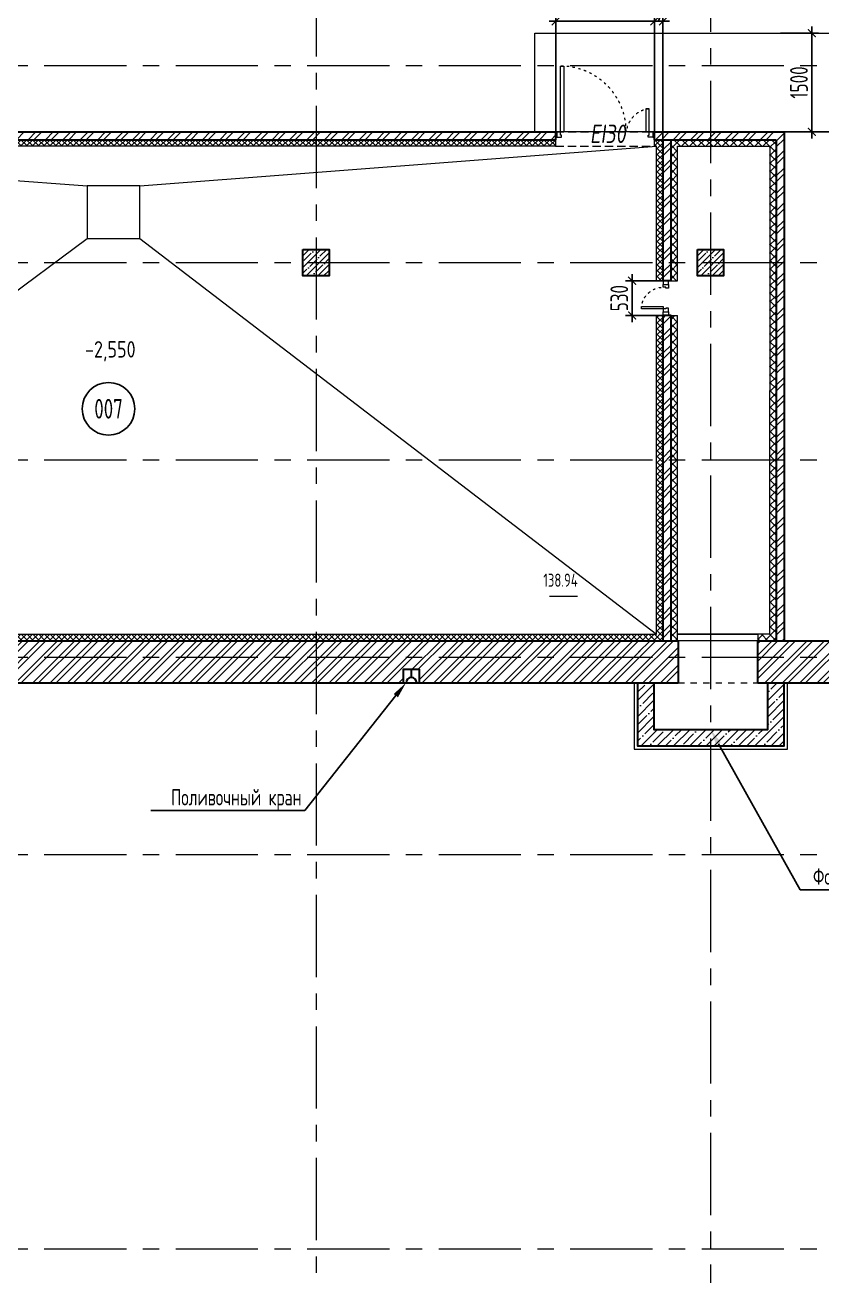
# Model space of a CAD drawing. Header units: millimetres. Extents: x -391859 to 9713180, y -178574 to 166066.
# Drawn here: x -315598 to -303476, y 106188 to 125214 of the extents above; entities that cross this region are included whole.
import ezdxf
from ezdxf import colors
from ezdxf.entities.mleader import LeaderData, LeaderLine
from ezdxf.enums import TextEntityAlignment as Align
from ezdxf.math import Vec2, Vec3

# ---------------------------------------------------------------- set-up
doc = ezdxf.new("R2010")
doc.units = ezdxf.units.MM
doc.header["$MEASUREMENT"] = 0
for name, pattern in [('ACAD_ISO03W100', [30, 12, -18]), ('CENTER', [2, 1.25, -0.25, 0.25, -0.25]), ('TRATTEGGIATA', [0.75, 0.5, -0.25]), ('Штрих', [6.350000000000002, 3.175000000000001, -3.175000000000001])]:
    doc.linetypes.add(name, pattern=pattern)
doc.layers.get('0').update_dxf_attribs({"lineweight": 9})
for name, color, linetype, lineweight in [('1 этаж тонкие линии!', 7, 'Continuous', 0), ('_АР ТЕКСТ', 7, 'Continuous', 25), ('АР штриховка стен', 7, 'Continuous', 9), ('АР_Выноски АПР', 7, 'Continuous', 5), ('АР_Двери', 7, 'Continuous', 18), ('АР_Колонны', 7, 'Continuous', 30), ('АР_Колонны Штрих', 7, 'Continuous', 5), ('АР_Маркер экспликации', 7, 'Continuous', 13), ('АР_МосжилНии_Стены', 7, 'Continuous', 30), ('АР_Номер помещения', 7, 'Continuous', 25), ('АР_Оси', 7, 'Continuous', 9), ('АР_Отметки', 7, 'Continuous', 15), ('АР_ПБ_Двери', 7, 'Continuous', 15), ('АР_Перегородки кирпич', 7, 'Continuous', 30), ('АР_Перегородки_кирпич_Штрих', 7, 'Continuous', 5), ('АР_Помещения_площадь', 7, 'Continuous', 9), ('АР_Размеры дверей', 7, 'Continuous', 0), ('АР_Сущ Несущая стена', 7, 'Continuous', 30), ('АР_тонкая линия', 7, 'Continuous', 0), ('АР_Утеплитель', 7, 'Continuous', 9), ('АР_Штриховка кирпич', 7, 'Continuous', 9), ('АР_Штриховка монолит', 7, 'Continuous', 9), ('Подвал', 7, 'Continuous', 30), ('Эвакуация', 7, 'Continuous', 9)]:
    doc.layers.add(name, color=color, linetype=linetype, lineweight=lineweight)
doc.layers.add('25. ЗАЛИВКА ЗОН', color=7, linetype='Continuous', lineweight=0, transparency=0.2)
doc.styles.add('ISOCPEUR', font='isocpeur.ttf', dxfattribs={"width": 0.7})
doc.styles.get("Standard").update_dxf_attribs({"font": 'isocpeur.ttf'})
doc.styles.add('Архитект', font='isocpeur.ttf', dxfattribs={"width": 0.8, "oblique": 8})
doc.dimstyles.new('R_100', dxfattribs={"dimtxt": 270, "dimasz": 120, "dimexe": 100, "dimexo": 0, "dimgap": 60, "dimtad": 1, "dimdec": 0, "dimrnd": 5, "dimzin": 0, "dimdsep": 46, "dimtxsty": 'ISOCPEUR', "dimblk": 'ARCHTICK', "dimcen": 0, "dimdle": 100, "dimclrd": 256, "dimclre": 256, "dimclrt": 256, "dimadec": 0, "dimazin": 0, "dimtfac": 2, "dimtdec": 0, "dimtofl": 0, "dimtmove": 1, "dimatfit": 3, "dimfxl": 1, "dimtvp": 3, "dimtolj": 1, "dimtzin": 0, "dimarcsym": 0})
pattern_1 = [(45, (-1298551.721179725, 164426.8594320829), (-132.5825214724777, 132.5825214724777), []), (45, (-1298463.332832225, 164426.8594320829), (-132.5825214724777, 132.5825214724777), [])]

# ---------------------------------------------------------------- blocks, each defined once
blk = doc.blocks.new('*U305')
for points in [[(0, 0), (0, -80), (55, -80), (55, 0), (0, 0)], [(55, -80), (55, 0), (115, 0), (115, -40), (100, -40), (100, -80), (55, -80)], [(475, -79.99999999999983), (475, 1.70530256582424e-13), (415, 1.70530256582424e-13), (415, -39.99999999999983), (430, -39.99999999999983), (430, -79.99999999999983), (475, -79.99999999999983)], [(530, 1.70530256582424e-13), (530, -79.99999999999983), (475, -79.99999999999983), (475, 1.70530256582424e-13), (530, 1.70530256582424e-13)]]:
    blk.add_lwpolyline(points)
blk.add_lwpolyline([(100, -80), (100.0000000000003, -410), (140.0000000000003, -410), (140, -80)], close=True)
at = {"linetype": 'ACAD_ISO03W100', "ltscale": 3}
blk.add_arc((100, -80), 330.0000000000001, 270, 0, dxfattribs=at)
blk = doc.blocks.new('*U275')
at = {"layer": 'АР_Номер помещения', "color": 7}
blk.add_circle((-20182.66319170461, -709.7555925355905), 400, dxfattribs=at)
at = {"layer": 'АР_Помещения_площадь', "color": 7}
blk.add_line((-13051.24120618068, -3563.358494392927), (-13473.58956256218, -3563.358494392927), dxfattribs=at)
at = {"color": 7, "style": 'ISOCPEUR', "width": 0.7, "flags": 1}
blk.add_attdef('КАТЕГОРИЯ', (-499.1655280450395, -2092.186355050572), '', height=250, dxfattribs=at)
at = {"layer": 'АР_Номер помещения', "color": 7, "style": 'ISOCPEUR', "width": 0.7}
blk.add_attdef('НОМЕР_ПОМЕЩЕНИЯ', text='', height=300, dxfattribs=at).set_placement((-20182.66319170752, -709.7555925355905), align=Align.MIDDLE_CENTER)
at = {"layer": 'АР_Помещения_площадь', "color": 7, "lineweight": 30, "width": 0.7, "flags": 104}
blk.add_attdef('ИМЯ_ПОМЕЩЕНИЯ', text='', height=100, dxfattribs=at).set_placement((157.6277002443094, 1217.141369806137), align=Align.MIDDLE_CENTER)
at = {"layer": 'АР_Помещения_площадь', "color": 7, "style": 'ISOCPEUR', "width": 0.7}
blk.add_attdef('ПЛОЩАДЬ_ПОМЕЩЕНИЯ', text='', height=200, dxfattribs=at).set_placement((-13046.3550482075, -3316.852964425578), align=Align.MIDDLE_RIGHT)
blk = doc.blocks.new('_DotSmall')
at = {"color": 0, "linetype": 'ByBlock', "const_width": 0.5}
blk.add_lwpolyline([(-0.0625, 0, 1), (0.0625, 0, 1)], format="xyb", close=True, dxfattribs=at)
blk = doc.blocks.new('_ArchTick')
at = {"color": 0, "linetype": 'ByBlock', "const_width": 0.15}
blk.add_lwpolyline([(-0.5, -0.5), (0.5, 0.5)], dxfattribs=at)
blk = doc.blocks.new('*D1099')
at = {"layer": 'АР_Размеры дверей', "lineweight": -2, "ltscale": 100, "transparency": 16777216}
for p, q in [((-306364.6651419438, 121425.4545757954), (-306364.6651419438, 120695.4545757954)), ((-305892.5859029802, 121325.4545757954), (-306464.6651419438, 121325.4545757954)), ((-305892.8566200246, 120795.4545757954), (-306464.6651419438, 120795.4545757954))]:
    blk.add_line(p, q, dxfattribs=at)
at = {"layer": 'АР_Размеры дверей', "lineweight": -2, "ltscale": 100, "transparency": 16777216, "xscale": 120, "yscale": 120, "zscale": 120}
for p, rotation in [((-306364.6651419438, 121325.4545757954), 90), ((-306364.6651419438, 120795.4545757954), 270)]:
    blk.add_blockref('_ArchTick', p, dxfattribs=dict(at, rotation=rotation))
at = {"layer": 'АР_Размеры дверей', "ltscale": 100, "transparency": 16777216, "insert": (-306559.6651419438, 121060.4545757954), "char_height": 270, "attachment_point": 5, "rotation": 90, "style": 'ISOCPEUR'}
blk.add_mtext('\\A1;530', dxfattribs=at)
blk = doc.blocks.new('*D1296')
at = {"layer": 'АР_Размеры дверей', "lineweight": -2, "ltscale": 100, "transparency": 16777216}
for p, q in [((-305960.7469781742, 125271.0281150595), (-305863.2469781742, 125596.0281150595)), ((-305863.2469781742, 125596.0281150595), (-305384.1469781742, 125596.0281150595)), ((-305795.3375391513, 125271.0281150595), (-306126.1564171971, 125271.0281150595)), ((-306026.1564171971, 123589.9490637413), (-306026.1564171971, 125371.0281150595)), ((-305895.3375391513, 123469.9490637413), (-305895.3375391513, 125371.0281150595))]:
    blk.add_line(p, q, dxfattribs=at)
at = {"layer": 'АР_Размеры дверей', "lineweight": -2, "ltscale": 100, "transparency": 16777216, "xscale": 120, "yscale": 120, "zscale": 120, "rotation": 180}
blk.add_blockref('_ArchTick', (-306026.1564171971, 125271.0281150595), dxfattribs=at)
at = {"layer": 'АР_Размеры дверей', "lineweight": -2, "ltscale": 100, "transparency": 16777216, "xscale": 120, "yscale": 120, "zscale": 120}
blk.add_blockref('_ArchTick', (-305895.3375391513, 125271.0281150595), dxfattribs=at)
at = {"layer": 'АР_Размеры дверей', "ltscale": 100, "transparency": 16777216, "insert": (-305623.6969781742, 125791.0281150595), "char_height": 270, "attachment_point": 5, "style": 'ISOCPEUR'}
blk.add_mtext('\\A1;130', dxfattribs=at)
blk = doc.blocks.new('*D1297')
at = {"layer": 'АР_Размеры дверей', "lineweight": -2, "ltscale": 100, "transparency": 16777216}
for p, q in [((-305926.1564171971, 125271.0281150595), (-307626.1564171973, 125271.0281150595)), ((-307526.1564171973, 123589.9490637414), (-307526.1564171973, 125371.0281150595)), ((-306026.1564171971, 123589.9490637414), (-306026.1564171971, 125371.0281150595))]:
    blk.add_line(p, q, dxfattribs=at)
at = {"layer": 'АР_Размеры дверей', "lineweight": -2, "ltscale": 100, "transparency": 16777216, "xscale": 120, "yscale": 120, "zscale": 120, "rotation": 180}
blk.add_blockref('_ArchTick', (-307526.1564171973, 125271.0281150595), dxfattribs=at)
at = {"layer": 'АР_Размеры дверей', "lineweight": -2, "ltscale": 100, "transparency": 16777216, "xscale": 120, "yscale": 120, "zscale": 120}
blk.add_blockref('_ArchTick', (-306026.1564171971, 125271.0281150595), dxfattribs=at)
at = {"layer": 'АР_Размеры дверей', "ltscale": 100, "transparency": 16777216, "insert": (-306776.1564171972, 125466.0281150595), "char_height": 270, "attachment_point": 5, "style": 'ISOCPEUR'}
blk.add_mtext('\\A1;1500', dxfattribs=at)
blk = doc.blocks.new('*D1434')
at = {"layer": 'АР_Размеры дверей', "lineweight": -2, "ltscale": 100, "transparency": 16777216}
for p, q in [((-304108.2480502753, 125090.1948064719), (-303531.4668237063, 125090.1948064719)), ((-303631.4668237063, 123489.9490637419), (-303631.4668237063, 125190.1948064719)), ((-304108.2480502753, 123589.9490637419), (-303531.4668237063, 123589.9490637419))]:
    blk.add_line(p, q, dxfattribs=at)
at = {"layer": 'АР_Размеры дверей', "lineweight": -2, "ltscale": 100, "transparency": 16777216, "xscale": 120, "yscale": 120, "zscale": 120}
for p, rotation in [((-303631.4668237063, 125090.1948064719), 90), ((-303631.4668237063, 123589.9490637419), 270)]:
    blk.add_blockref('_ArchTick', p, dxfattribs=dict(at, rotation=rotation))
at = {"layer": 'АР_Размеры дверей', "ltscale": 100, "transparency": 16777216, "insert": (-303826.4668237062, 124340.071935107), "char_height": 270, "attachment_point": 5, "rotation": 90, "style": 'ISOCPEUR'}
blk.add_mtext('\\A1;1500', dxfattribs=at)
blk = doc.blocks.new('Полуторная_на лестницу')
for points in [[(75.00000000005775, 79.9999999999709), (75.00000000005798, 1079.999999999971), (124.8572721536036, 1079.999999999971), (124.8572721536034, 79.9999999999709)], [(1375.142727846512, 430.0000000000291), (1375.142727846512, 80), (1425.000000000058, 80), (1425.000000000058, 430.0000000000291)]]:
    blk.add_lwpolyline(points, close=True)
for points in [[(5.775291356258094e-11, 0), (5.775291356258094e-11, 80), (20.00000000005775, 80), (20.00000000005775, 0), (5.775291356258094e-11, 0)], [(20.00000000005775, 80), (20.00000000005775, 0), (90.00000000005775, 0), (90.00000000005775, 30), (75.00000000005775, 30), (75.00000000005775, 80), (20.00000000005775, 80)], [(1480.000000000058, 80), (1480.000000000058, 0), (1410.000000000058, 0), (1410.000000000058, 30), (1425.000000000058, 30), (1425.000000000058, 80), (1480.000000000058, 80)], [(1500.000000000058, 0), (1500.000000000058, 80), (1480.000000000058, 80), (1480.000000000058, 0), (1500.000000000058, 0)]]:
    blk.add_lwpolyline(points)
at = {"linetype": 'ACAD_ISO03W100', "ltscale": 3}
for centre, radius, start, end in [((75.00000000005775, 80), 1000, 0, 90), ((1465.395385690272, 39.60461430981795), 392.4797375066257, 95.90754327289797, 174.0924567271067)]:
    blk.add_arc(centre, radius, start, end, dxfattribs=at)
blk = doc.blocks.new('A$C99069f25')
at = {"layer": 'АР_ПБ_Двери', "color": 11, "lineweight": 35, "true_color": 0xf27172, "insert": (0, 0), "char_height": 280, "width": 7500, "attachment_point": 4, "style": 'Архитект'}
blk.add_mtext('EI30', dxfattribs=at)
blk = doc.blocks.new('A$Cfe2d089a')
at = {"layer": '25. ЗАЛИВКА ЗОН', "lineweight": 13, "ltscale": 500}
blk.add_blockref('A$C99069f25', (0, 0), dxfattribs=at)

msp = doc.modelspace()

# ---------------------------------------------------------------- hatches: boundary and pattern name
at = {"layer": '1 этаж тонкие линии!', "ltscale": 100, "transparency": 33554559}
h = msp.add_hatch(dxfattribs=at)
h.set_pattern_fill('ANSI37', scale=500, style=0)
h.set_pattern_definition([(45, (-15492.96052481339, 107911.1420704368), (-44.19417382415922, 44.19417382415922), []), (135, (-15492.96052481339, 107911.1420704368), (-44.19417382415922, -44.19417382415921), [])])
h.paths.add_polyline_path([(-306258.0953417295, 121325.4545757953), (-305992.0711264501, 121325.4545757953), (-305992.0711264501, 123369.9490637413), (-306025.8514090478, 123369.9490637413), (-306025.8514090478, 123420.6521764803), (-307526.1564171973, 123420.6521764803), (-307526.1564171973, 123369.9490637413), (-322752.4206091523, 123369.9490637413), (-322752.4206091523, 115950.6824583525), (-305992.0711264501, 115950.6824583525), (-305992.0711264501, 120795.4545757954), (-306258.0953417295, 120795.4545757954)])
edge = h.paths.add_edge_path()
edge.add_line((-305892.5859029791, 120895.4545757953), (-305892.585902979, 120795.4545757954))
edge.add_line((-305892.585902979, 120795.4545757954), (-306258.0953417295, 120795.4545757954))
edge.add_line((-306258.0953417295, 120795.4545757954), (-306258.0953417295, 121325.4545757953))
edge.add_line((-306258.0953417295, 121325.4545757953), (-305892.585902979, 121325.4545757953))
edge.add_line((-305892.585902979, 121325.4545757953), (-305892.585902979, 121225.4545757954))
edge.add_arc((-305892.5859029789, 120895.4545757952), 330.0000000001098, 90.00000000002026, 173.0379373089027)
edge.add_line((-306220.1526900622, 120935.4545757953), (-306222.5859029791, 120935.4545757953))
edge.add_line((-306222.5859029791, 120935.4545757953), (-306222.585902979, 120895.4545757953))
edge.add_line((-306222.585902979, 120895.4545757953), (-305892.5859029791, 120895.4545757953))
edge = h.paths.add_edge_path()
edge.add_line((-305892.585902979, 120935.4545757953), (-305892.5859029791, 120895.4545757953))
edge.add_line((-305892.5859029791, 120895.4545757953), (-306222.585902979, 120895.4545757953))
edge.add_arc((-305892.5859029856, 120895.4545757956), 329.999999993423, 89.91062262276688, 180.000000000043, ccw=False)
edge.add_line((-305892.0711264501, 121225.4541742877), (-305892.0711264501, 123469.9490637413))
edge.add_line((-305892.0711264501, 123469.9490637413), (-306025.8514090478, 123469.9490637413))
edge.add_line((-306025.8514090478, 123469.9490637413), (-306025.8514090478, 123420.6521764803))
edge.add_line((-306025.8514090478, 123420.6521764803), (-307526.1564171973, 123420.6521764803))
edge.add_line((-307526.1564171973, 123420.6521764803), (-307526.1564171973, 123469.9490637413))
edge.add_line((-307526.1564171973, 123469.9490637413), (-322852.4206091523, 123469.9490637413))
edge.add_line((-322852.4206091523, 123469.9490637413), (-322852.4206091523, 115850.6824583525))
edge.add_line((-322852.4206091523, 115850.6824583525), (-305892.0711264501, 115850.6824583525))
edge.add_line((-305892.0711264501, 115850.6824583525), (-305892.0711264501, 120935.4545757953))
edge.add_line((-305892.0711264501, 120935.4545757953), (-305892.585902979, 120935.4545757953))
edge = h.paths.add_edge_path()
edge.add_arc((-305892.5859029851, 120895.4545757956), 329.9999999938888, 173.0379373088267, 180.0000000000429)
edge.add_line((-306222.5859029791, 120895.4545757953), (-306222.585902979, 120935.4545757953))
edge.add_line((-306222.585902979, 120935.4545757953), (-306220.1526900622, 120935.4545757953))
at = {"layer": 'АР_Колонны Штрих', "ltscale": 100}
h = msp.add_hatch(dxfattribs=at)
h.set_pattern_fill('ANSI35', color=256, scale=500)
h.set_pattern_definition([(45, (-1268424.170391682, 161672.1571121852), (-88.38834764831844, 88.38834764831844), []), (45, (-1268335.782044182, 161672.1571121852), (-88.38834764831844, 88.38834764831844), [156.25, -31.25, 0, -31.25])])
h.paths.add_polyline_path([(-310972.0711264502, 121800.6824583525), (-311372.0711264502, 121800.6824583525), (-311372.0711264502, 121400.6824583525), (-310972.0711264502, 121400.6824583525)])
h = msp.add_hatch(dxfattribs=at)
h.set_pattern_fill('ANSI35', color=256, scale=500)
h.set_pattern_definition([(45, (-1262424.170391682, 161672.1571121852), (-88.38834764831844, 88.38834764831844), []), (45, (-1262335.782044182, 161672.1571121852), (-88.38834764831844, 88.38834764831844), [156.25, -31.25, 0, -31.25])])
h.paths.add_polyline_path([(-304972.0711264501, 121800.6824583525), (-305372.0711264501, 121800.6824583525), (-305372.0711264501, 121400.6824583525), (-304972.0711264501, 121400.6824583525)])
at = {"layer": 'АР_Перегородки_кирпич_Штрих', "ltscale": 100}
h = msp.add_hatch(dxfattribs=at)
h.set_pattern_fill('ANSI32', color=256, scale=500)
h.set_pattern_definition([(45, (-15289.26513409219, 0), (-132.5825214724777, 132.5825214724777), []), (45, (-15200.87678659218, 0), (-132.5825214724777, 132.5825214724777), [])])
h.paths.add_polyline_path([(-304052.0711264501, 123589.9490637413), (-305172.0711264501, 123589.9490637413), (-305172.0711264501, 123469.9490637413), (-304172.0711264501, 123469.9490637413), (-304172.5771687811, 121600.6824583525), (-304052.5840094198, 121600.6824583525)])
h.paths.add_polyline_path([(-304052.5840094198, 121600.6824583525), (-304172.5771687811, 121600.6824583525), (-304173.3705045159, 118670.1845431714), (-304172.0711264501, 115850.6824583525), (-304054.0665040578, 115850.6824583525), (-304053.3574848831, 118550.1845431714)])
h.paths.add_polyline_path([(-306026.1564171973, 123589.9490637413), (-306026.1564171973, 123469.9490637413), (-305892.0711264501, 123469.9490637413), (-305892.5859029801, 121325.4545757953), (-305772.5859029799, 121325.4545757953), (-305772.0711264501, 123469.9490637413), (-305172.0711264501, 123469.9490637413), (-305172.0711264501, 123589.9490637413)])
h.paths.add_polyline_path([(-322852.4199923284, 115996.3361342852), (-322851.1212437177, 123469.9205100444), (-307526.1564171973, 123469.9490637413), (-307526.1564171973, 123589.9490637413), (-322971.1212310863, 123589.9490637413), (-322972.421225976, 115996.3361342852)])
h.paths.add_polyline_path([(-322972.3246298887, 116422.3475705374), (-322932.4206091522, 116422.3475705374), (-322932.4206091522, 116462.3475705375), (-322972.3179141203, 116462.3475705374)], flags=16)
h.paths.add_polyline_path([(-322852.4206091521, 115992.2734729237), (-322972.3414193097, 115992.2734729237), (-322972.4206091521, 115850.682458348), (-322852.4206091523, 115850.6824583525)])
h = msp.add_hatch(dxfattribs=at)
h.set_pattern_fill('ANSI32', color=256, scale=500)
h.set_pattern_definition([(45, (0, 0), (-132.5825214724777, 132.5825214724777), []), (45, (88.38834750000001, 0), (-132.5825214724777, 132.5825214724777), [])])
h.paths.add_polyline_path([(-305772.9352973693, 118600.6824583525), (-305892.8566200245, 118600.6824583525), (-305892.8566200245, 115850.6824583525), (-305773.3705045159, 115850.6824583525)])
h.paths.add_polyline_path([(-305772.6623398596, 120325.4545757953), (-305772.8566200246, 120325.4545757953), (-305772.8566200246, 118600.6824583525), (-305773.0312467848, 118600.6817640662), (-305772.6819932645, 120325.4256041073), (-305772.5859029799, 120325.4545757953), (-305772.6623398596, 120325.4545757953), (-305772.9352973693, 118600.6824583525), (-305772.8566200246, 118600.6824583525), (-305772.7212615023, 120795.4545757953), (-305892.7212615022, 120795.4545757953), (-305892.8566200245, 118600.6824583525), (-305772.9352973693, 118600.6824583525)])
at = {"layer": 'АР_Утеплитель', "ltscale": 100}
h = msp.add_hatch(dxfattribs=at)
h.set_pattern_fill('ANSI37', color=256, scale=700, angle=270)
h.set_pattern_definition([(315, (-269859.926214903, 1100070.159713096), (61.87184335382292, 61.8718433538229), []), (44.99999999999999, (-269859.926214903, 1100070.159713096), (-61.87184335382289, 61.87184335382292), [])])
h.paths.add_polyline_path([(-304454.5711264503, 115950.6824583525), (-304454.5711264503, 115850.6824583525), (-304173.3705045159, 115850.6824583525), (-304172.7339464642, 123470.0787244969), (-305772.0711264479, 123469.9490637413), (-305772.5118932321, 121325.4305434124), (-305672.6540546469, 121325.4503577281), (-305672.2132878641, 123369.9688780569), (-304272.1668107779, 123370.0656494145), (-304273.3367662954, 115950.6824583525)])
h.paths.add_polyline_path([(-305673.3705045159, 115850.6824583525), (-305673.3705045158, 115950.6824583525), (-305673.4042427364, 115950.6824583525), (-305672.7297635023, 120795.4263676388), (-305772.4531336523, 120795.4545382896), (-305773.3705045159, 115850.6824583525)])
at = {"layer": 'АР_Штриховка кирпич', "ltscale": 100}
h = msp.add_hatch(dxfattribs=at)
h.set_pattern_fill('ANSI32', color=256, scale=500)
h.set_pattern_definition(pattern_1)
h.paths.add_polyline_path([(-309596.9097890062, 115410.2370001124), (-309596.9097890062, 115210.6824583525), (-306241.9211502878, 115210.6824583524), (-306241.9211502878, 115850.6824583524), (-322120.0107513145, 115850.6824583525), (-322120.0107513145, 115210.6824583525), (-309847.2324638944, 115210.6824583525), (-309847.2324638944, 115410.2370001124)])
h = msp.add_hatch(dxfattribs=at)
h.set_pattern_fill('ANSI32', color=256, scale=500)
h.set_pattern_definition(pattern_1)
h.paths.add_polyline_path([(-305664.571126, 115210.6824583524), (-305664.5711260001, 115850.6824583525), (-306267.0711264503, 115850.6824583525), (-306267.0711264503, 115210.6824583524)])
h.paths.add_polyline_path([(-304454.5711264503, 115850.6824583525), (-304454.5711256925, 115210.6824583524), (-302707.0711264503, 115210.6824583524), (-302707.0711264503, 115850.6824583524)])
at = {"layer": 'АР_Штриховка монолит', "ltscale": 100}
h = msp.add_hatch(dxfattribs=at)
h.set_pattern_fill('ANSI35', color=256, scale=700)
h.set_pattern_definition([(45, (0, 0), (-123.7436867076458, 123.7436867076458), []), (45, (123.7436865, 0), (-123.7436867076458, 123.7436867076458), [218.75, -43.75, 0, -43.75])])
h.paths.add_polyline_path([(-304302.0711264503, 114502.2841678627), (-306032.0711264503, 114502.2841678627), (-306032.0711264503, 115210.6824583525), (-306282.0711264503, 115210.6824583525), (-306282.0711264503, 114252.2841678627), (-304052.0711264503, 114252.2841678627), (-304052.0711264503, 115210.6824583525), (-304302.0711264503, 115210.6824583525)])

# ---------------------------------------------------------------- linework, layer by layer
at = {"layer": 'АР штриховка стен', "color": 1, "ltscale": 100, "true_color": 0xe60000}
msp.add_line((-307843.6244904875, 123589.9490637413), (-307843.6244904874, 123589.9490637413), dxfattribs=at)
at = {"layer": 'АР_Колонны', "ltscale": 100}
for points in [[(-311372.0711264502, 121800.6824583525), (-310972.0711264502, 121800.6824583525), (-310972.0711264502, 121400.6824583525), (-311372.0711264502, 121400.6824583525)], [(-305372.0711264501, 121800.6824583525), (-304972.0711264501, 121800.6824583525), (-304972.0711264501, 121400.6824583525), (-305372.0711264501, 121400.6824583525)]]:
    msp.add_lwpolyline(points, close=True, dxfattribs=at)
at = {"layer": 'АР_МосжилНии_Стены', "ltscale": 100}
for p, q in [((-322174.6778695334, 115850.6824583525), (-306208.403607368, 115850.6824583525)), ((-306267.0711264503, 115850.6824583525), (-305664.571126, 115850.6824583525)), ((-304454.5711264503, 115850.6824583525), (-302707.0711264503, 115850.6824583525)), ((-322239.6778695334, 115210.6824583525), (-305787.1893165926, 115210.6824583525)), ((-305975.8568356749, 115210.6824583525), (-305664.571126, 115210.6824583525)), ((-304454.5711256925, 115210.6824583525), (-302707.0711264503, 115210.6824583525))]:
    msp.add_line(p, q, dxfattribs=at)
msp.add_lwpolyline([(-309847.2324638944, 115210.6824583525), (-309596.9097890062, 115210.6824583525), (-309596.9097890062, 115410.2370001124), (-309847.2324638944, 115410.2370001124)], close=True, dxfattribs=at)
for points in [[(-306282.0711264503, 115210.6824583525), (-306282.0711264503, 114252.2841678627), (-304052.0711264503, 114252.2841678627), (-304052.0711264503, 115210.6824583525)], [(-306032.0711264503, 115210.6824583525), (-306032.0711264503, 114502.2841678627), (-304302.0711264503, 114502.2841678627), (-304302.0711264503, 115210.6824583525)]]:
    msp.add_lwpolyline(points, dxfattribs=at)
at = {"layer": 'АР_Оси', "linetype": 'CENTER', "ltscale": 1000}
for p, q in [((-305172.0711264501, 134363.1513644526), (-305172.0711264501, 78630.80280076223)), ((-311172.0711264502, 133984.9486035834), (-311172.0711264502, 78252.60003989303)), ((-359305.7650579241, 124600.6824583525), (-276127.3630032049, 124600.6824583525)), ((-359305.7650579241, 121600.6824583525), (-276127.3630032049, 121600.6824583525)), ((-359305.7650579241, 118600.6824583525), (-276127.3630032049, 118600.6824583525)), ((-359305.7650579241, 115600.6824583525), (-276127.3630032049, 115600.6824583525)), ((-359305.7650579241, 112600.6824583525), (-276127.3630032049, 112600.6824583525)), ((-359305.7650579241, 106600.6824583525), (-276127.3630032049, 106600.6824583525))]:
    msp.add_line(p, q, dxfattribs=at)
at = {"layer": 'АР_Перегородки кирпич', "linetype": 'Continuous', "ltscale": 100}
for p, q in [((-322971.1212310863, 123589.9490637413, 1.961751612303354), (-307526.1564171973, 123589.9490637413, 1.961751612303354)), ((-307526.1564171973, 123469.9490637413, 1.961751612303354), (-307526.1564171973, 123589.9490637413, 1.961751612303354)), ((-306026.1564171973, 123589.9490637413, 1.961751612303354), (-304052.0711264501, 123589.9490637413, 1.961751612303354)), ((-306026.1564171973, 123469.9490637413, 1.961751612303354), (-306026.1564171973, 123589.9490637413, 1.961751612303354)), ((-304052.0711264501, 123589.9490637413, 1.961751612303354), (-304054.0665040578, 115850.6824583525, 1.961751612303354)), ((-322851.1212310863, 123469.9490637413, 1.961751612303354), (-307526.1564171973, 123469.9490637413, 1.961751612303354)), ((-305892.5859029801, 121325.4545757953, 1.961751612303354), (-305892.0711264501, 123469.9490637413, 1.961751612303354)), ((-305772.5859029799, 121325.4545757953, 1.961751612303354), (-305772.0711264501, 123469.9490637413, 1.961751612303354)), ((-304172.0711264501, 123469.9490637413, 1.961751612303354), (-304172.0711264501, 115850.6824583525)), ((-305772.5859029799, 121325.4545757953, 1.961751612303354), (-305892.5859029801, 121325.4545757953, 1.961751612303354)), ((-305892.8566200245, 115850.6824583526), (-305892.8566200245, 120795.4545757953, 1.961751612303354)), ((-305772.5859029799, 120795.4545757953, 1.961751612303354), (-305892.8566200245, 120795.4545757953, 1.961751612303354)), ((-305772.8566200246, 115850.6824583526), (-305772.8566200246, 120795.4545757953, 1.961751612303354))]:
    msp.add_line(p, q, dxfattribs=at)
at = {"layer": 'АР_Перегородки кирпич', "linetype": 'Continuous', "ltscale": 100, "elevation": 1.961751612303354}
msp.add_lwpolyline([(-306026.1564171973, 123469.9490637413), (-304172.0711264501, 123469.9490637413)], dxfattribs=at)
at = {"layer": 'АР_Сущ Несущая стена', "ltscale": 100}
for points in [[(-305664.571126, 115850.6824583525), (-305664.571126, 115210.6824583527)], [(-304454.5711256925, 115210.6824583527), (-304454.5711264503, 115850.6824583525)]]:
    msp.add_lwpolyline(points, dxfattribs=at)
at = {"layer": 'АР_Сущ Несущая стена', "linetype": 'Штрих', "lineweight": 9, "ltscale": 30}
msp.add_lwpolyline([(-305664.571126, 115210.6824583525), (-304454.5711264503, 115210.6824583525), (-304454.5711264503, 115850.6824583525), (-305664.571126, 115850.6824583525)], close=True, dxfattribs=at)
at = {"layer": 'АР_тонкая линия', "color": 6, "ltscale": 500}
for p, q in [((-305992.0711264501, 121325.4545757953, 0.5840179250958151), (-305892.5858948429, 121325.4884743474, 1.961751612303354)), ((-305992.3418516317, 120795.4206772432, 0.5840179250958151), (-305892.8566200245, 120795.4545757953, 1.961751612303354))]:
    msp.add_line(p, q, dxfattribs=at)
at = {"layer": 'АР_тонкая линия', "color": 18, "ltscale": 500, "true_color": 0x000000}
msp.add_lwpolyline([(-307843.6244904874, 123589.9490637413), (-307843.6244904874, 125090.1948064712), (-301353.8930771521, 125090.1948064722), (-301353.8930771507, 115850.6824583511), (-302854.0797072735, 115850.6824583509), (-302854.0797072747, 123589.9490637414), (-307843.6244904874, 123589.9490637414)], dxfattribs=at)
at = {"layer": 'АР_тонкая линия', "color": 18, "ltscale": 500, "true_color": 0x000000, "elevation": 0.5840179250958151}
for points in [[(-307527.9557243478, 123469.9490637413), (-307527.9557243478, 123369.9490637413), (-322752.4206091523, 123369.9490637413), (-322752.4206091523, 115950.6824583525), (-305992.0711264501, 115950.6824583525), (-305992.0711264501, 120795.4545757954)], [(-305992.0711264501, 121325.4545757953), (-305992.0711264501, 123369.9490637413), (-306025.8514090478, 123369.9490637413), (-306025.8514090478, 123469.9490637413)]]:
    msp.add_lwpolyline(points, dxfattribs=at)
at = {"layer": 'АР_тонкая линия', "color": 18, "ltscale": 500, "true_color": 0x000000, "elevation": 1.961751612303354}
msp.add_lwpolyline([(-305673.3705045159, 115950.6824583525), (-304454.5711264503, 115950.6824583525), (-304454.5711264503, 115850.6824583525), (-305673.3705045159, 115850.6824583525)], close=True, dxfattribs=at)
at = {"layer": 'АР_Утеплитель', "ltscale": 100}
for p, q in [((-305892.5858948429, 121325.4884743474, 1.961751612303354), (-305672.5800448991, 121325.4263253451, 1.961751612303354)), ((-305772.5859029799, 120795.4545757953, 1.961751612303354), (-305672.3833889819, 120795.4262697922, 1.961751612303354))]:
    msp.add_line(p, q, dxfattribs=at)
at = {"layer": 'АР_Утеплитель', "ltscale": 100, "elevation": 1.961751612303354}
for points in [[(-305772.5859029799, 121325.4545757953), (-305772.0711264501, 123469.9490637413), (-304172.0711264501, 123469.9490637413), (-304173.3705045159, 115850.6824583525), (-304454.5711264503, 115850.6824583525)], [(-305672.5800448991, 121325.4263253451), (-305672.0711264501, 123369.9490637413), (-304272.0711264501, 123369.9490637413), (-304273.3705045159, 115950.6824583525), (-305673.3705045159, 115950.6824583525), (-305672.3833889819, 120795.4262697922)], [(-305772.504082719, 121325.4545526821), (-305772.460323131, 121601.96395273)], [(-305664.571126, 115850.6824583525), (-305773.3705045159, 115850.6824583525), (-305772.5832112874, 120795.4545757953)]]:
    msp.add_lwpolyline(points, dxfattribs=at)
at = {"layer": 'АР_Утеплитель', "ltscale": 0.25}
msp.add_lwpolyline([(-306332.0711264503, 115210.6824583525), (-306332.0711264503, 114202.2841678627), (-304002.0711264503, 114202.2841678627), (-304002.0711264503, 115210.6824583525)], dxfattribs=at)
at = {"layer": 'Подвал', "linetype": 'TRATTEGGIATA', "lineweight": 13, "ltscale": 250}
for p, q in [((-307526.1564171973, 123589.9490637414), (-306046.1564171971, 123589.9490637414, 1.961751612303487)), ((-307527.9557243478, 123369.9490637413, 0.5840179250958151), (-306025.8514090478, 123369.9490637413, 0.5840179250958151))]:
    msp.add_line(p, q, dxfattribs=at)
at = {"layer": 'Подвал', "lineweight": 13, "ltscale": 500}
for p, q in [((-304052.0711264501, 123589.9490637414), (-302854.0797072747, 123589.9490637415)), ((-322752.4206091523, 123369.9490637413, 0.5840179250958151), (-314653.229220262, 122768.6866951647)), ((-313851.7110840136, 122768.6866951647), (-305992.0711264501, 123369.9490637413, 0.5840179250958151)), ((-322752.4206091523, 115950.6824583525, 0.5840179250958151), (-314653.229220262, 121966.9620747782)), ((-313851.7110840136, 121966.9620747782), (-305992.0711264501, 115950.6824583525, 0.5840179250958151))]:
    msp.add_line(p, q, dxfattribs=at)
at = {"layer": 'Подвал', "ltscale": 100}
msp.add_line((-309722.0711264503, 115291.4124465803), (-309722.0711264503, 115410.2370001124), dxfattribs=at)
at = {"layer": 'Подвал', "lineweight": 13, "ltscale": 500}
msp.add_lwpolyline([(-332422.0711264507, 127350.6824583525), (-322922.0711264503, 127350.6824583525), (-322922.0711264503, 130860.6824583526), (-315922.0711264503, 130860.6824583526), (-315922.0711264503, 127350.6824583525), (-289912.0711264504, 127350.6824583527), (-289912.0711264503, 118850.6824583525), (-293422.0711264503, 118850.5846373593), (-293422.0711264503, 115850.6824583525), (-322954.7458678012, 115850.682458348), (-322963.1374101784, 114638.9582010313), (-323106.0017090878, 113589.0925293374), (-323374.2247012634, 112749.7597273316), (-323701.8796537609, 111724.4503489669), (-324535.6267941663, 110401.5820359358), (-325563.9558538816, 109149.2554275106), (-326742.8698415335, 108130.8374452427), (-328325.9878754732, 107085.4740826669)], dxfattribs=at)
msp.add_lwpolyline([(-314653.229220262, 121966.9620747782), (-313851.7110840136, 121966.9620747782), (-313851.7110840136, 122768.6866951647), (-314653.229220262, 122768.6866951647)], close=True, dxfattribs=at)
at = {"layer": 'Подвал', "ltscale": 100}
msp.add_arc((-309722.0711264503, 115210.6824583525), 80.72998822781665, 0, 180, dxfattribs=at)
at = {"layer": 'Эвакуация', "lineweight": 13, "ltscale": 500}
msp.add_lwpolyline([(-307843.6244904874, 123589.9490637413), (-307843.6244904874, 125090.1948064712), (-301353.8930771521, 125090.1948064712), (-301353.8930771507, 115850.6824583511)], dxfattribs=at)

# ---------------------------------------------------------------- block references
at = {"layer": '25. ЗАЛИВКА ЗОН', "lineweight": 13, "ltscale": 500}
msp.add_blockref('A$Cfe2d089a', (-307005.224377411, 123559.9432225607), dxfattribs=at)
at = {"layer": 'АР_Двери'}
msp.add_blockref('Полуторная_на лестницу', (-307528.8409710111, 123509.9490637414, 1.961751612303487), dxfattribs=at)
at = {"layer": 'АР_Двери', "xscale": -1, "rotation": 270}
msp.add_blockref('*U305', (-305812.585902979, 120795.4545757953, 1.961751612303354), dxfattribs=at)
at = {"layer": 'АР_Маркер экспликации', "color": 7}
ref = msp.add_blockref('*U275', (-294145.2199643346, 120087.5191008368, 1.961751612303354), dxfattribs=at)
ref.add_attrib('НОМЕР_ПОМЕЩЕНИЯ', '007', dxfattribs={"layer": 'АР_Номер помещения', "color": 7, "height": 300, "style": 'ISOCPEUR', "width": 0.7}).set_placement((-314327.8831560421, 119377.7635083012, 1.961751612303354), align=Align.MIDDLE_CENTER)
ref.add_attrib('ПЛОЩАДЬ_ПОМЕЩЕНИЯ', '138.94', dxfattribs={"layer": 'АР_Помещения_площадь', "color": 7, "height": 200, "style": 'ISOCPEUR', "width": 0.7}).set_placement((-307191.5750125421, 116770.6661364112, 1.961751612303354), align=Align.MIDDLE_RIGHT)

# ---------------------------------------------------------------- dimensions: what is measured, and where the dimension line sits
at = {"layer": 'АР_Размеры дверей', "ltscale": 100}
for base, p1, p2, picture, middle in [((-306026.1564171971, 125271.0281150595), (-305895.3375391513, 123469.9490637413, 1.961751612303354), (-306026.1564171971, 123589.9490637413), '*D1296', (-305803.2469781742, 125791.0281150595)), ((-307526.1564171973, 125271.0281150595), (-306026.1564171971, 123589.9490637414, 1.961751612303487), (-307526.1564171973, 123589.9490637414, 1.961751612303354), '*D1297', (-306776.1564171972, 125466.0281150595))]:
    dim = msp.add_linear_dim(base=base, p1=p1, p2=p2, dimstyle='R_100', override={"dimpost": '\\X', "dimfxl": 2.5, "dimarcsym": 2}, dxfattribs=at)
    dim.commit()
    dim.dimension.update_dxf_attribs({"geometry": picture, "text_midpoint": middle})
for base, p1, p2, picture, middle in [((-303631.4668237063, 125090.1948064719), (-304108.2480502752, 123589.9490637419, 1.961751612303354), (-304108.2480502752, 125090.1948064718), '*D1434', (-303826.4668237062, 124340.071935107)), ((-306364.6651419438, 120795.4545757954), (-305892.5859029801, 121325.4545757953, 1.961751612303354), (-305892.8566200245, 120795.4545757953, 1.961751612303354), '*D1099', (-306559.6651419438, 121060.4545757954))]:
    dim = msp.add_linear_dim(base=base, p1=p1, p2=p2, angle=90, dimstyle='R_100', override={"dimpost": '\\X', "dimfxl": 2.5, "dimarcsym": 2}, dxfattribs=at)
    dim.commit()
    dim.dimension.update_dxf_attribs({"geometry": picture, "text_midpoint": middle})

# ---------------------------------------------------------------- leaders
at = {"layer": '_АР ТЕКСТ'}
ml = msp.add_multileader_mtext('Standard', dxfattribs=at)
ml.set_content('{\\W0.8;-2,550}', color=256, style='ISOCPEUR')
ml.set_leader_properties(color=256, linetype='Continuous', lineweight=-1)
ml.set_arrow_properties(name='DOTSMALL')
ml.build(insert=Vec2(0, 0))
ml.multileader.update_dxf_attribs({"has_text_frame": 1, "text_left_attachment_type": 4, "text_right_attachment_type": 4, "dogleg_length": 100, "arrow_head_size": 180})
ctx = ml.context
ctx.base_point, ctx.char_height, ctx.arrow_head_size, ctx.landing_gap_size, ctx.plane_origin = Vec3(-314736.0148765142, 120073.2763382189, -1.961751612303354), 250, 180, 50, Vec3(-314255.6815130808, 117829.2579454239, -1.961751612303354)
ctx.left_attachment, ctx.right_attachment = 4, 4
notes = []
notes.append((ctx, [(0, (0, 0, 0), (0, 0), (1, 0), 1, [])]))
ctx.mtext.insert, ctx.mtext.width, ctx.mtext.defined_height, ctx.mtext.line_spacing_style, ctx.mtext.flow_direction = Vec3(-314686.0148765142, 120406.6096715522, -1.961751612303354), 801.0864057841361, 330.709552927064, 2, 5
at = {"layer": 'АР_Выноски АПР'}
ml = msp.add_multileader_mtext('Standard', dxfattribs=at)
ml.set_content('\\A1;Поливочный кран', color=256, style='ISOCPEUR')
ml.set_leader_properties()
ml.build(insert=Vec2(0, 0))
ml.multileader.update_dxf_attribs({"text_left_attachment_type": 6, "text_right_attachment_type": 6, "dogleg_length": 100, "arrow_head_size": 250})
ctx = ml.context
ctx.base_point, ctx.char_height, ctx.arrow_head_size, ctx.landing_gap_size, ctx.plane_origin = Vec3(-313401.5, 113269.5), 250, 250, 25, Vec3(-331729.6448214694, 115461.9081960434)
ctx.left_attachment, ctx.right_attachment = 6, 6
notes.append((ctx, [(0, (1, 1, 0), (-311343.5, 113269.5), (-1, 0), 170.5, [(1, [(-309802.8011146782, 115210.6824583525)], 0, [])])]))
ctx.mtext.insert, ctx.mtext.width, ctx.mtext.flow_direction = Vec3(-313376.5, 113594.5), 6210.487407686887, 5
ml = msp.add_multileader_mtext('Standard', dxfattribs=at)
ml.set_content('\\A1;Форшахта', color=256, style='ISOCPEUR')
ml.set_leader_properties()
ml.build(insert=Vec2(0, 0))
ml.multileader.update_dxf_attribs({"text_left_attachment_type": 6, "text_right_attachment_type": 6, "dogleg_length": 100, "arrow_head_size": 250})
ctx = ml.context
ctx.base_point, ctx.char_height, ctx.arrow_head_size, ctx.landing_gap_size, ctx.plane_origin = Vec3(-303637.7400637143, 112063.3502186658), 250, 250, 25, Vec3(-327098.9148332413, 114753.5099055536)
ctx.left_attachment, ctx.right_attachment = 6, 6
notes.append((ctx, [(1, (1, 1, 0), (-303808.2400637143, 112063.3502186658), (1, 0), 170.5, [(1, [(-305172.0711264501, 114502.2841678627)], 0, [])])]))
ctx.mtext.insert, ctx.mtext.width, ctx.mtext.flow_direction = Vec3(-303612.7400637143, 112388.3502186658), 6210.487407686887, 5
at = {"layer": 'АР_Отметки'}
ml = msp.add_multileader_mtext('Standard', dxfattribs=at)
ml.set_content('{\\W0.8;-2,250}', color=256, style='ISOCPEUR')
ml.set_leader_properties(color=256, linetype='Continuous', lineweight=-1)
ml.set_arrow_properties(name='DOTSMALL')
ml.build(insert=Vec2(0, 0))
ml.multileader.update_dxf_attribs({"has_text_frame": 1, "text_left_attachment_type": 4, "text_right_attachment_type": 4, "dogleg_length": 100, "arrow_head_size": 180})
ctx = ml.context
ctx.base_point, ctx.char_height, ctx.arrow_head_size, ctx.landing_gap_size, ctx.plane_origin = Vec3(-335903.2474202309, 116985.8569053825, 1.149675994230903e-08), 250, 180, 50, Vec3(-337173.9636271417, 115928.762695511, 1.149675994230903e-08)
ctx.left_attachment, ctx.right_attachment = 4, 4
notes.append((ctx, [(0, (0, 0, 0), (0, 0), (1, 0), 1, [])]))
ctx.mtext.insert, ctx.mtext.width, ctx.mtext.defined_height, ctx.mtext.line_spacing_style, ctx.mtext.flow_direction = Vec3(-335853.2474202309, 117319.1902387158, 1.149675994230903e-08), 769.9889591111103, 343.8884462512117, 2, 5
for ctx, leaders in notes:
    for number, flags, end, landing, length, lines in leaders:
        leader = LeaderData()
        leader.index, (leader.has_last_leader_line, leader.has_dogleg_vector, leader.attachment_direction) = number, flags
        leader.last_leader_point, leader.dogleg_vector, leader.dogleg_length = Vec3(end), Vec3(landing), length
        for number, points, colour, breaks in lines:
            line = LeaderLine()
            line.index, line.vertices, line.color, line.breaks = number, Vec3.list(points), colors.encode_raw_color(colour), breaks
            leader.lines.append(line)
        ctx.leaders.append(leader)

doc.saveas('drawing.dxf')
